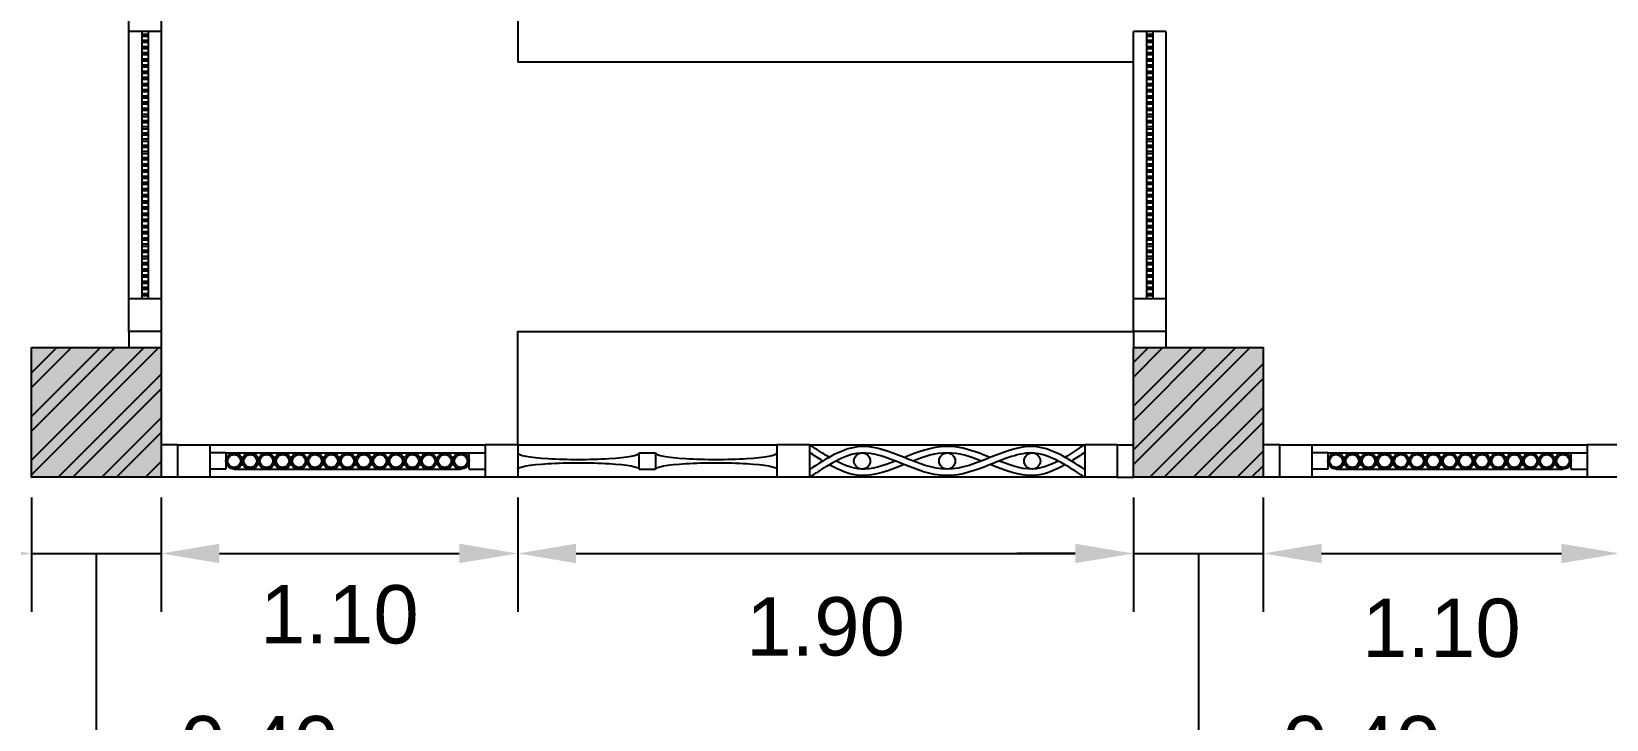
# Model space of a CAD drawing. Header units: millimetres. Extents: x 3409 to 3822, y 896 to 1108.
# Drawn here: x 3438.174 to 3443.033, y 1079.384 to 1081.506 of the extents above; entities that cross this region are included whole.
import ezdxf

# ---------------------------------------------------------------- set-up
doc = ezdxf.new("R2010")
doc.units = ezdxf.units.MM
for name, color, linetype in [('a-epipla', 8, 'Continuous'), ('DS_ST_quote 1_50', 7, 'Continuous'), ('ypostilwmata', 232, 'Continuous')]:
    doc.layers.add(name, color=color, linetype=linetype)
doc.styles.get("Standard").update_dxf_attribs({"font": 'arial.ttf'})
doc.dimstyles.get("Standard").update_dxf_attribs({"dimtxt": 0.18, "dimasz": 0.18, "dimexe": 0.18, "dimexo": 0.0625, "dimgap": 0.09, "dimtad": 0, "dimtih": 1, "dimtoh": 1, "dimdec": 4, "dimzin": 0, "dimdsep": 46, "dimtxsty": 'Standard', "dimcen": 0.09, "dimadec": 0, "dimazin": 0, "dimtfac": 1, "dimtdec": 4, "dimtofl": 0, "dimtmove": 0, "dimatfit": 3, "dimfxl": 1, "dimtolj": 1, "dimtzin": 0, "dimarcsym": 0})

# ---------------------------------------------------------------- blocks, each defined once
blk = doc.blocks.new('*D77')
at = {"layer": 'Defpoints', "color": 0, "transparency": 16777216}
for p in [(3438.174, 1080.1311), (3438.574, 1080.1311), (3438.574, 1079.8959)]:
    blk.add_point(p, dxfattribs=at)
at = {"layer": 'DS_ST_quote 1_50', "color": 0, "lineweight": -2, "transparency": 16777216}
for p, q in [((3438.174, 1080.0686), (3438.174, 1079.7159)), ((3438.574, 1080.0686), (3438.574, 1079.7159)), ((3437.994, 1079.8959), (3437.814, 1079.8959)), ((3438.174, 1079.8959), (3438.574, 1079.8959)), ((3438.374, 1079.8959), (3438.374, 1079.3033)), ((3438.754, 1079.8959), (3438.934, 1079.8959)), ((3438.374, 1079.3033), (3438.554, 1079.3033))]:
    blk.add_line(p, q, dxfattribs=at)
at = {"layer": 'DS_ST_quote 1_50', "color": 0, "transparency": 16777216}
for points in [[(3437.994, 1079.9259), (3437.994, 1079.8659), (3438.174, 1079.8959)], [(3438.754, 1079.9259), (3438.754, 1079.8659), (3438.574, 1079.8959)]]:
    blk.add_solid(points, dxfattribs=at)
at = {"layer": 'DS_ST_quote 1_50', "color": 0, "transparency": 16777216, "insert": (3438.8775, 1079.3033), "char_height": 0.18, "attachment_point": 5}
blk.add_mtext('\\A1;0.40', dxfattribs=at)
blk = doc.blocks.new('*D78')
at = {"layer": 'Defpoints', "color": 0, "transparency": 16777216}
for p in [(3438.574, 1080.1311), (3439.674, 1080.1311), (3439.674, 1079.8959)]:
    blk.add_point(p, dxfattribs=at)
at = {"layer": 'DS_ST_quote 1_50', "color": 0, "lineweight": -2, "transparency": 16777216}
for p, q in [((3438.574, 1080.0686), (3438.574, 1079.7159)), ((3439.674, 1080.0686), (3439.674, 1079.7159)), ((3438.754, 1079.8959), (3439.494, 1079.8959))]:
    blk.add_line(p, q, dxfattribs=at)
at = {"layer": 'DS_ST_quote 1_50', "color": 0, "transparency": 16777216}
for points in [[(3438.754, 1079.9259), (3438.754, 1079.8659), (3438.574, 1079.8959)], [(3439.494, 1079.9259), (3439.494, 1079.8659), (3439.674, 1079.8959)]]:
    blk.add_solid(points, dxfattribs=at)
at = {"layer": 'DS_ST_quote 1_50', "color": 0, "transparency": 16777216, "insert": (3439.124, 1079.707), "char_height": 0.18, "attachment_point": 5}
blk.add_mtext('\\A1;1.10', dxfattribs=at)
blk = doc.blocks.new('*D79')
at = {"layer": 'Defpoints', "color": 0, "transparency": 16777216}
for p in [(3439.674, 1080.1311), (3441.574, 1080.1311), (3441.574, 1079.8959)]:
    blk.add_point(p, dxfattribs=at)
at = {"layer": 'DS_ST_quote 1_50', "color": 0, "lineweight": -2, "transparency": 16777216}
for p, q in [((3439.674, 1080.0686), (3439.674, 1079.7159)), ((3441.574, 1080.0686), (3441.574, 1079.7159)), ((3439.854, 1079.8959), (3441.394, 1079.8959))]:
    blk.add_line(p, q, dxfattribs=at)
at = {"layer": 'DS_ST_quote 1_50', "color": 0, "transparency": 16777216}
for points in [[(3439.854, 1079.9259), (3439.854, 1079.8659), (3439.674, 1079.8959)], [(3441.394, 1079.9259), (3441.394, 1079.8659), (3441.574, 1079.8959)]]:
    blk.add_solid(points, dxfattribs=at)
at = {"layer": 'DS_ST_quote 1_50', "color": 0, "transparency": 16777216, "insert": (3440.624, 1079.6698), "char_height": 0.18, "attachment_point": 5}
blk.add_mtext('\\A1;1.90', dxfattribs=at)
blk = doc.blocks.new('*D80')
at = {"layer": 'Defpoints', "color": 0, "transparency": 16777216}
for p in [(3441.574, 1080.1311), (3441.974, 1080.1311), (3441.974, 1079.8959)]:
    blk.add_point(p, dxfattribs=at)
at = {"layer": 'DS_ST_quote 1_50', "color": 0, "lineweight": -2, "transparency": 16777216}
for p, q in [((3441.574, 1080.0686), (3441.574, 1079.7159)), ((3441.974, 1080.0686), (3441.974, 1079.7159)), ((3441.394, 1079.8959), (3441.214, 1079.8959)), ((3441.574, 1079.8959), (3441.974, 1079.8959)), ((3441.774, 1079.8959), (3441.774, 1079.3033)), ((3442.154, 1079.8959), (3442.334, 1079.8959)), ((3441.774, 1079.3033), (3441.954, 1079.3033))]:
    blk.add_line(p, q, dxfattribs=at)
at = {"layer": 'DS_ST_quote 1_50', "color": 0, "transparency": 16777216}
for points in [[(3441.394, 1079.9259), (3441.394, 1079.8659), (3441.574, 1079.8959)], [(3442.154, 1079.9259), (3442.154, 1079.8659), (3441.974, 1079.8959)]]:
    blk.add_solid(points, dxfattribs=at)
at = {"layer": 'DS_ST_quote 1_50', "color": 0, "transparency": 16777216, "insert": (3442.2775, 1079.3033), "char_height": 0.18, "attachment_point": 5}
blk.add_mtext('\\A1;0.40', dxfattribs=at)
blk = doc.blocks.new('*D81')
at = {"layer": 'Defpoints', "color": 0, "transparency": 16777216}
for p in [(3441.974, 1080.1311), (3443.074, 1080.1311), (3443.074, 1079.8959)]:
    blk.add_point(p, dxfattribs=at)
at = {"layer": 'DS_ST_quote 1_50', "color": 0, "lineweight": -2, "transparency": 16777216}
for p, q in [((3441.974, 1080.0686), (3441.974, 1079.7159)), ((3443.074, 1080.0686), (3443.074, 1079.7159)), ((3442.154, 1079.8959), (3442.894, 1079.8959))]:
    blk.add_line(p, q, dxfattribs=at)
at = {"layer": 'DS_ST_quote 1_50', "color": 0, "transparency": 16777216}
for points in [[(3442.154, 1079.9259), (3442.154, 1079.8659), (3441.974, 1079.8959)], [(3442.894, 1079.9259), (3442.894, 1079.8659), (3443.074, 1079.8959)]]:
    blk.add_solid(points, dxfattribs=at)
at = {"layer": 'DS_ST_quote 1_50', "color": 0, "transparency": 16777216, "insert": (3442.524, 1079.6652), "char_height": 0.18, "attachment_point": 5}
blk.add_mtext('\\A1;1.10', dxfattribs=at)
blk = doc.blocks.new('*D143')
at = {"layer": 'Defpoints', "color": 0, "transparency": 16777216}
for p in [(3434.774, 1080.1312), (3445.374, 1080.1311), (3445.374, 1078.682)]:
    blk.add_point(p, dxfattribs=at)
at = {"layer": 'DS_ST_quote 1_50', "color": 0, "lineweight": -2, "transparency": 16777216}
for p, q in [((3434.774, 1080.0687), (3434.774, 1078.502)), ((3445.374, 1080.0686), (3445.374, 1078.502)), ((3434.954, 1078.682), (3439.6891, 1078.682)), ((3445.194, 1078.682), (3440.459, 1078.682))]:
    blk.add_line(p, q, dxfattribs=at)
at = {"layer": 'DS_ST_quote 1_50', "color": 0, "transparency": 16777216}
for points in [[(3434.954, 1078.712), (3434.954, 1078.652), (3434.774, 1078.682)], [(3445.194, 1078.712), (3445.194, 1078.652), (3445.374, 1078.682)]]:
    blk.add_solid(points, dxfattribs=at)
at = {"layer": 'DS_ST_quote 1_50', "color": 0, "transparency": 16777216, "insert": (3440.074, 1078.682), "char_height": 0.18, "attachment_point": 5}
blk.add_mtext('\\A1;10.60', dxfattribs=at)

msp = doc.modelspace()

# ---------------------------------------------------------------- hatches: boundary and pattern name
at = {"layer": 'a-epipla'}
h = msp.add_hatch(dxfattribs=at)
h.set_pattern_fill('ANSI32', color=256, scale=0.01)
h.paths.add_polyline_path([(3418.174, 1084.9311), (3417.774, 1084.9311), (3417.774, 1084.5311), (3418.174, 1084.5311)])
h.paths.add_polyline_path([(3421.574, 1084.9311), (3421.174, 1084.9311), (3421.174, 1084.5311), (3421.574, 1084.5311)])
h.paths.add_polyline_path([(3424.974, 1084.9311), (3424.574, 1084.9311), (3424.574, 1084.5311), (3424.974, 1084.5311)])
h.paths.add_polyline_path([(3428.374, 1084.9311), (3427.974, 1084.9311), (3427.974, 1084.5311), (3428.374, 1084.5311)])
h.paths.add_polyline_path([(3431.774, 1084.9311), (3431.374, 1084.9311), (3431.374, 1084.5311), (3431.774, 1084.5311)])
h.paths.add_polyline_path([(3431.774, 1080.5312), (3431.374, 1080.5312), (3431.374, 1080.1312), (3431.774, 1080.1312)])
h.paths.add_polyline_path([(3428.374, 1080.5311), (3427.974, 1080.5311), (3427.974, 1080.1311), (3428.374, 1080.1311)])
h.paths.add_polyline_path([(3424.974, 1080.5311), (3424.574, 1080.5311), (3424.574, 1080.1311), (3424.974, 1080.1311)])
h.paths.add_polyline_path([(3421.574, 1080.5311), (3421.174, 1080.5311), (3421.174, 1080.1311), (3421.574, 1080.1311)])
h.paths.add_polyline_path([(3418.174, 1080.5311), (3417.774, 1080.5311), (3417.774, 1080.1311), (3418.174, 1080.1311)])
h.paths.add_polyline_path([(3435.174, 1084.9311), (3434.774, 1084.9311), (3434.774, 1084.5311), (3435.174, 1084.5311)])
h.paths.add_polyline_path([(3438.574, 1084.9311), (3438.174, 1084.9311), (3438.174, 1084.5311), (3438.574, 1084.5311)])
h.paths.add_polyline_path([(3441.974, 1084.9311), (3441.574, 1084.9311), (3441.574, 1084.5311), (3441.974, 1084.5311)])
h.paths.add_polyline_path([(3445.374, 1084.9311), (3444.974, 1084.9311), (3444.974, 1084.5311), (3445.374, 1084.5311)])
h.paths.add_polyline_path([(3445.374, 1080.5311), (3444.974, 1080.5311), (3444.974, 1080.1311), (3445.374, 1080.1311)])
h.paths.add_polyline_path([(3441.974, 1080.5311), (3441.574, 1080.5311), (3441.574, 1080.1311), (3441.974, 1080.1311)])
h.paths.add_polyline_path([(3438.574, 1080.5311), (3438.174, 1080.5311), (3438.174, 1080.1311), (3438.574, 1080.1311)])
h.paths.add_polyline_path([(3435.174, 1080.5312), (3434.774, 1080.5312), (3434.774, 1080.1312), (3435.174, 1080.1312)])
h.paths.add_polyline_path([(3451.774, 1084.9311), (3451.374, 1084.9311), (3451.374, 1084.5311), (3451.774, 1084.5311)])
h.paths.add_polyline_path([(3455.174, 1084.9311), (3454.774, 1084.9311), (3454.774, 1084.5311), (3455.174, 1084.5311)])
h.paths.add_polyline_path([(3458.574, 1084.9311), (3458.174, 1084.9311), (3458.174, 1084.5311), (3458.574, 1084.5311)])
h.paths.add_polyline_path([(3461.974, 1084.9311), (3461.574, 1084.9311), (3461.574, 1084.5311), (3461.974, 1084.5311)])
h.paths.add_polyline_path([(3451.774, 1080.5311), (3451.374, 1080.5311), (3451.374, 1080.1311), (3451.774, 1080.1311)])
h.paths.add_polyline_path([(3455.174, 1080.5311), (3454.774, 1080.5311), (3454.774, 1080.1311), (3455.174, 1080.1311)])
h.paths.add_polyline_path([(3458.574, 1080.5311), (3458.174, 1080.5311), (3458.174, 1080.1311), (3458.574, 1080.1311)])
h.paths.add_polyline_path([(3461.974, 1080.5312), (3461.574, 1080.5312), (3461.574, 1080.1312), (3461.974, 1080.1312)])
h.paths.add_polyline_path([(3465.374, 1084.9311), (3464.974, 1084.9311), (3464.974, 1084.5311), (3465.374, 1084.5311)])
h.paths.add_polyline_path([(3468.774, 1084.9311), (3468.374, 1084.9311), (3468.374, 1084.5311), (3468.774, 1084.5311)])
h.paths.add_polyline_path([(3472.174, 1084.9311), (3471.774, 1084.9311), (3471.774, 1084.5311), (3472.174, 1084.5311)])
h.paths.add_polyline_path([(3475.574, 1084.9311), (3475.174, 1084.9311), (3475.174, 1084.5311), (3475.574, 1084.5311)])
h.paths.add_polyline_path([(3478.974, 1084.9311), (3478.574, 1084.9311), (3478.574, 1084.5311), (3478.974, 1084.5311)])
h.paths.add_polyline_path([(3478.974, 1080.5311), (3478.574, 1080.5311), (3478.574, 1080.1311), (3478.974, 1080.1311)])
h.paths.add_polyline_path([(3475.574, 1080.5311), (3475.174, 1080.5311), (3475.174, 1080.1311), (3475.574, 1080.1311)])
h.paths.add_polyline_path([(3472.174, 1080.5311), (3471.774, 1080.5311), (3471.774, 1080.1311), (3472.174, 1080.1311)])
h.paths.add_polyline_path([(3468.774, 1080.5311), (3468.374, 1080.5311), (3468.374, 1080.1311), (3468.774, 1080.1311)])
h.paths.add_polyline_path([(3465.374, 1080.5312), (3464.974, 1080.5312), (3464.974, 1080.1312), (3465.374, 1080.1312)])
h = msp.add_hatch(dxfattribs=at)
h.set_pattern_fill('AR-CONC', color=256, scale=0.00088)
h.paths.add_polyline_path([(3418.174, 1084.9311), (3417.774, 1084.9311), (3417.774, 1084.5311), (3418.174, 1084.5311)])
h.paths.add_polyline_path([(3421.574, 1084.9311), (3421.174, 1084.9311), (3421.174, 1084.5311), (3421.574, 1084.5311)])
h.paths.add_polyline_path([(3418.174, 1080.5311), (3417.774, 1080.5311), (3417.774, 1080.1311), (3418.174, 1080.1311)])
h.paths.add_polyline_path([(3421.574, 1080.5311), (3421.174, 1080.5311), (3421.174, 1080.1311), (3421.574, 1080.1311)])
h.paths.add_polyline_path([(3424.974, 1084.9311), (3424.574, 1084.9311), (3424.574, 1084.5311), (3424.974, 1084.5311)])
h.paths.add_polyline_path([(3424.974, 1080.5311), (3424.574, 1080.5311), (3424.574, 1080.1311), (3424.974, 1080.1311)])
h.paths.add_polyline_path([(3428.374, 1080.5311), (3427.974, 1080.5311), (3427.974, 1080.1311), (3428.374, 1080.1311)])
h.paths.add_polyline_path([(3428.374, 1084.9311), (3427.974, 1084.9311), (3427.974, 1084.5311), (3428.374, 1084.5311)])
h.paths.add_polyline_path([(3431.774, 1084.9311), (3431.374, 1084.9311), (3431.374, 1084.5311), (3431.774, 1084.5311)])
h.paths.add_polyline_path([(3431.774, 1080.5312), (3431.374, 1080.5312), (3431.374, 1080.1312), (3431.774, 1080.1312)])
h.paths.add_polyline_path([(3435.174, 1080.5312), (3434.774, 1080.5312), (3434.774, 1080.1312), (3435.174, 1080.1312)])
h.paths.add_polyline_path([(3435.174, 1084.9311), (3434.774, 1084.9311), (3434.774, 1084.5311), (3435.174, 1084.5311)])
h.paths.add_polyline_path([(3438.574, 1084.9311), (3438.174, 1084.9311), (3438.174, 1084.5311), (3438.574, 1084.5311)])
h.paths.add_polyline_path([(3438.574, 1080.5311), (3438.174, 1080.5311), (3438.174, 1080.1311), (3438.574, 1080.1311)])
h.paths.add_polyline_path([(3441.974, 1084.9311), (3441.574, 1084.9311), (3441.574, 1084.5311), (3441.974, 1084.5311)])
h.paths.add_polyline_path([(3441.974, 1080.5311), (3441.574, 1080.5311), (3441.574, 1080.1311), (3441.974, 1080.1311)])
h.paths.add_polyline_path([(3445.374, 1084.9311), (3444.974, 1084.9311), (3444.974, 1084.5311), (3445.374, 1084.5311)])
h.paths.add_polyline_path([(3445.374, 1080.5311), (3444.974, 1080.5311), (3444.974, 1080.1311), (3445.374, 1080.1311)])
h.paths.add_polyline_path([(3451.774, 1084.9311), (3451.374, 1084.9311), (3451.374, 1084.5311), (3451.774, 1084.5311)])
h.paths.add_polyline_path([(3455.174, 1084.9311), (3454.774, 1084.9311), (3454.774, 1084.5311), (3455.174, 1084.5311)])
h.paths.add_polyline_path([(3451.774, 1080.5311), (3451.374, 1080.5311), (3451.374, 1080.1311), (3451.774, 1080.1311)])
h.paths.add_polyline_path([(3455.174, 1080.5311), (3454.774, 1080.5311), (3454.774, 1080.1311), (3455.174, 1080.1311)])
h.paths.add_polyline_path([(3458.574, 1084.9311), (3458.174, 1084.9311), (3458.174, 1084.5311), (3458.574, 1084.5311)])
h.paths.add_polyline_path([(3458.574, 1080.5311), (3458.174, 1080.5311), (3458.174, 1080.1311), (3458.574, 1080.1311)])
h.paths.add_polyline_path([(3461.974, 1084.9311), (3461.574, 1084.9311), (3461.574, 1084.5311), (3461.974, 1084.5311)])
h.paths.add_polyline_path([(3461.974, 1080.5312), (3461.574, 1080.5312), (3461.574, 1080.1312), (3461.974, 1080.1312)])
h.paths.add_polyline_path([(3465.374, 1084.9311), (3464.974, 1084.9311), (3464.974, 1084.5311), (3465.374, 1084.5311)])
h.paths.add_polyline_path([(3465.374, 1080.5312), (3464.974, 1080.5312), (3464.974, 1080.1312), (3465.374, 1080.1312)])
h.paths.add_polyline_path([(3468.774, 1084.9311), (3468.374, 1084.9311), (3468.374, 1084.5311), (3468.774, 1084.5311)])
h.paths.add_polyline_path([(3468.774, 1080.5311), (3468.374, 1080.5311), (3468.374, 1080.1311), (3468.774, 1080.1311)])
h.paths.add_polyline_path([(3472.174, 1084.9311), (3471.774, 1084.9311), (3471.774, 1084.5311), (3472.174, 1084.5311)])
h.paths.add_polyline_path([(3472.174, 1080.5311), (3471.774, 1080.5311), (3471.774, 1080.1311), (3472.174, 1080.1311)])
h.paths.add_polyline_path([(3475.574, 1084.9311), (3475.174, 1084.9311), (3475.174, 1084.5311), (3475.574, 1084.5311)])
h.paths.add_polyline_path([(3475.574, 1080.5311), (3475.174, 1080.5311), (3475.174, 1080.1311), (3475.574, 1080.1311)])
h.paths.add_polyline_path([(3478.974, 1080.5311), (3478.574, 1080.5311), (3478.574, 1080.1311), (3478.974, 1080.1311)])
h.paths.add_polyline_path([(3478.974, 1084.9311), (3478.574, 1084.9311), (3478.574, 1084.5311), (3478.974, 1084.5311)])

# ---------------------------------------------------------------- linework, layer by layer
for p, q in [((3439.674, 1082.1111), (3439.674, 1081.4111)), ((3438.474, 1081.5061), (3438.474, 1081.6061)), ((3438.574, 1081.6061), (3438.574, 1081.5061)), ((3438.474, 1080.6811), (3438.474, 1081.5061)), ((3438.574, 1081.5061), (3438.474, 1081.5061)), ((3438.514, 1081.5061), (3438.514, 1080.6811)), ((3438.534, 1081.5061), (3438.534, 1080.6811)), ((3438.574, 1081.5061), (3438.574, 1080.6811)), ((3441.574, 1080.6811), (3441.574, 1081.5061)), ((3441.674, 1081.5061), (3441.574, 1081.5061)), ((3441.614, 1081.5061), (3441.614, 1080.6811)), ((3441.634, 1081.5061), (3441.634, 1080.6811)), ((3441.674, 1081.5061), (3441.674, 1080.6811)), ((3438.574, 1080.6811), (3438.474, 1080.6811)), ((3438.474, 1080.5811), (3438.474, 1080.6811)), ((3438.574, 1080.6811), (3438.574, 1080.5811)), ((3441.674, 1080.6811), (3441.574, 1080.6811)), ((3441.574, 1080.5811), (3441.574, 1080.6811)), ((3441.674, 1080.6811), (3441.674, 1080.5811)), ((3438.474, 1080.5811), (3438.474, 1080.5311)), ((3438.574, 1080.5811), (3438.474, 1080.5811)), ((3438.574, 1080.5811), (3438.574, 1080.5311)), ((3441.574, 1080.5811), (3441.574, 1080.5311)), ((3441.674, 1080.5811), (3441.574, 1080.5811)), ((3441.674, 1080.5811), (3441.674, 1080.5311)), ((3438.624, 1080.2311), (3438.574, 1080.2311)), ((3438.624, 1080.2311), (3438.624, 1080.1311)), ((3438.624, 1080.2311), (3438.724, 1080.2311)), ((3438.724, 1080.2311), (3439.574, 1080.2311)), ((3438.724, 1080.2311), (3438.724, 1080.1311)), ((3439.574, 1080.2311), (3439.574, 1080.1311)), ((3439.674, 1080.2311), (3439.574, 1080.2311)), ((3439.674, 1080.2311), (3440.474, 1080.2311)), ((3439.674, 1080.2311), (3439.674, 1080.1311)), ((3440.474, 1080.2311), (3440.474, 1080.1311)), ((3440.574, 1080.2311), (3440.474, 1080.2311)), ((3440.574, 1080.2311), (3441.424, 1080.2311)), ((3440.574, 1080.2311), (3440.574, 1080.1311)), ((3441.424, 1080.2311), (3441.424, 1080.1311)), ((3441.524, 1080.2311), (3441.424, 1080.2311)), ((3441.524, 1080.2311), (3441.524, 1080.1311)), ((3441.524, 1080.2311), (3441.574, 1080.2311)), ((3442.024, 1080.2311), (3441.974, 1080.2311)), ((3442.024, 1080.2311), (3442.024, 1080.1311)), ((3442.024, 1080.2311), (3442.124, 1080.2311)), ((3442.124, 1080.2311), (3442.974, 1080.2311)), ((3442.124, 1080.2311), (3442.124, 1080.1311)), ((3442.974, 1080.2311), (3442.974, 1080.1311)), ((3443.074, 1080.2311), (3442.974, 1080.2311)), ((3438.774, 1080.2061), (3438.724, 1080.2061)), ((3438.774, 1080.2061), (3439.524, 1080.2061)), ((3438.774, 1080.2061), (3438.774, 1080.1561)), ((3439.524, 1080.1561), (3439.524, 1080.2061)), ((3439.524, 1080.2061), (3439.574, 1080.2061)), ((3440.049, 1080.1561), (3440.049, 1080.2061)), ((3440.049, 1080.2061), (3440.099, 1080.2061)), ((3440.099, 1080.2061), (3440.099, 1080.1561)), ((3442.174, 1080.2061), (3442.124, 1080.2061)), ((3442.174, 1080.2061), (3442.924, 1080.2061)), ((3442.174, 1080.2061), (3442.174, 1080.1561)), ((3442.924, 1080.1561), (3442.924, 1080.2061)), ((3442.924, 1080.2061), (3442.974, 1080.2061)), ((3438.624, 1080.1311), (3438.574, 1080.1311)), ((3438.724, 1080.1311), (3438.624, 1080.1311)), ((3438.774, 1080.1561), (3438.724, 1080.1561)), ((3439.574, 1080.1311), (3438.724, 1080.1311)), ((3438.799, 1080.1561), (3439.499, 1080.1561)), ((3439.524, 1080.1561), (3439.574, 1080.1561)), ((3439.674, 1080.1311), (3439.574, 1080.1311)), ((3440.474, 1080.1311), (3439.674, 1080.1311)), ((3440.049, 1080.1561), (3440.099, 1080.1561)), ((3440.574, 1080.1311), (3440.474, 1080.1311)), ((3441.424, 1080.1311), (3440.574, 1080.1311)), ((3441.524, 1080.1311), (3441.424, 1080.1311)), ((3441.524, 1080.1311), (3441.574, 1080.1311)), ((3442.024, 1080.1311), (3441.974, 1080.1311)), ((3442.124, 1080.1311), (3442.024, 1080.1311)), ((3442.174, 1080.1561), (3442.124, 1080.1561)), ((3442.974, 1080.1311), (3442.124, 1080.1311)), ((3442.199, 1080.1561), (3442.899, 1080.1561)), ((3442.924, 1080.1561), (3442.974, 1080.1561)), ((3443.074, 1080.1311), (3442.974, 1080.1311))]:
    msp.add_line(p, q, dxfattribs=at)
at = {"layer": 'a-epipla', "linetype": 'Continuous'}
for p, q in [((3438.514, 1081.4984), (3438.534, 1081.4984)), ((3438.514, 1081.4921), (3438.534, 1081.4921)), ((3438.514, 1081.4794), (3438.534, 1081.4794)), ((3438.514, 1081.473), (3438.534, 1081.473)), ((3441.614, 1081.4984), (3441.634, 1081.4984)), ((3441.614, 1081.4921), (3441.634, 1081.4921)), ((3441.614, 1081.4794), (3441.634, 1081.4794)), ((3441.614, 1081.473), (3441.634, 1081.473)), ((3438.514, 1081.4603), (3438.534, 1081.4603)), ((3438.514, 1081.454), (3438.534, 1081.454)), ((3438.514, 1081.4413), (3438.534, 1081.4413)), ((3438.514, 1081.4349), (3438.534, 1081.4349)), ((3438.514, 1081.4222), (3438.534, 1081.4222)), ((3441.614, 1081.4603), (3441.634, 1081.4603)), ((3441.614, 1081.454), (3441.634, 1081.454)), ((3441.614, 1081.4413), (3441.634, 1081.4413)), ((3441.614, 1081.4349), (3441.634, 1081.4349)), ((3441.614, 1081.4222), (3441.634, 1081.4222)), ((3438.514, 1081.4159), (3438.534, 1081.4159)), ((3438.514, 1081.4032), (3438.534, 1081.4032)), ((3438.514, 1081.3968), (3438.534, 1081.3968)), ((3438.514, 1081.3841), (3438.534, 1081.3841)), ((3438.514, 1081.3778), (3438.534, 1081.3778)), ((3441.614, 1081.4159), (3441.634, 1081.4159)), ((3441.614, 1081.4032), (3441.634, 1081.4032)), ((3441.614, 1081.3968), (3441.634, 1081.3968)), ((3441.614, 1081.3841), (3441.634, 1081.3841)), ((3441.614, 1081.3778), (3441.634, 1081.3778)), ((3438.514, 1081.3651), (3438.534, 1081.3651)), ((3438.514, 1081.3587), (3438.534, 1081.3587)), ((3438.514, 1081.346), (3438.534, 1081.346)), ((3438.514, 1081.3397), (3438.534, 1081.3397)), ((3438.514, 1081.327), (3438.534, 1081.327)), ((3441.614, 1081.3651), (3441.634, 1081.3651)), ((3441.614, 1081.3587), (3441.634, 1081.3587)), ((3441.614, 1081.346), (3441.634, 1081.346)), ((3441.614, 1081.3397), (3441.634, 1081.3397)), ((3441.614, 1081.327), (3441.634, 1081.327)), ((3438.514, 1081.3206), (3438.534, 1081.3206)), ((3438.514, 1081.3079), (3438.534, 1081.3079)), ((3438.514, 1081.3016), (3438.534, 1081.3016)), ((3438.514, 1081.2889), (3438.534, 1081.2889)), ((3438.514, 1081.2825), (3438.534, 1081.2825)), ((3441.614, 1081.3206), (3441.634, 1081.3206)), ((3441.614, 1081.3079), (3441.634, 1081.3079)), ((3441.614, 1081.3016), (3441.634, 1081.3016)), ((3441.614, 1081.2889), (3441.634, 1081.2889)), ((3441.614, 1081.2825), (3441.634, 1081.2825)), ((3438.514, 1081.2698), (3438.534, 1081.2698)), ((3438.514, 1081.2635), (3438.534, 1081.2635)), ((3438.514, 1081.2508), (3438.534, 1081.2508)), ((3438.514, 1081.2444), (3438.534, 1081.2444)), ((3438.514, 1081.2317), (3438.534, 1081.2317)), ((3441.614, 1081.2698), (3441.634, 1081.2698)), ((3441.614, 1081.2635), (3441.634, 1081.2635)), ((3441.614, 1081.2508), (3441.634, 1081.2508)), ((3441.614, 1081.2444), (3441.634, 1081.2444)), ((3441.614, 1081.2317), (3441.634, 1081.2317)), ((3438.514, 1081.2254), (3438.534, 1081.2254)), ((3438.514, 1081.2127), (3438.534, 1081.2127)), ((3438.514, 1081.2063), (3438.534, 1081.2063)), ((3438.514, 1081.1936), (3438.534, 1081.1936)), ((3438.514, 1081.1873), (3438.534, 1081.1873)), ((3441.614, 1081.2254), (3441.634, 1081.2254)), ((3441.614, 1081.2127), (3441.634, 1081.2127)), ((3441.614, 1081.2063), (3441.634, 1081.2063)), ((3441.614, 1081.1936), (3441.634, 1081.1936)), ((3441.614, 1081.1873), (3441.634, 1081.1873)), ((3438.514, 1081.1746), (3438.534, 1081.1746)), ((3438.514, 1081.1682), (3438.534, 1081.1682)), ((3438.514, 1081.1555), (3438.534, 1081.1555)), ((3438.514, 1081.1492), (3438.534, 1081.1492)), ((3438.514, 1081.1365), (3438.534, 1081.1365)), ((3441.614, 1081.1746), (3441.634, 1081.1746)), ((3441.614, 1081.1682), (3441.634, 1081.1682)), ((3441.614, 1081.1555), (3441.634, 1081.1555)), ((3441.614, 1081.1492), (3441.634, 1081.1492)), ((3441.614, 1081.1365), (3441.634, 1081.1365)), ((3438.514, 1081.1301), (3438.534, 1081.1301)), ((3438.514, 1081.1174), (3438.534, 1081.1174)), ((3438.514, 1081.1111), (3438.534, 1081.1111)), ((3438.514, 1081.0984), (3438.534, 1081.0984)), ((3438.514, 1081.092), (3438.534, 1081.092)), ((3441.614, 1081.1301), (3441.634, 1081.1301)), ((3441.614, 1081.1174), (3441.634, 1081.1174)), ((3441.614, 1081.1111), (3441.634, 1081.1111)), ((3441.614, 1081.0984), (3441.634, 1081.0984)), ((3441.614, 1081.092), (3441.634, 1081.092)), ((3438.514, 1081.0793), (3438.534, 1081.0793)), ((3438.514, 1081.073), (3438.534, 1081.073)), ((3438.514, 1081.0603), (3438.534, 1081.0603)), ((3438.514, 1081.0539), (3438.534, 1081.0539)), ((3438.514, 1081.0412), (3438.534, 1081.0412)), ((3438.514, 1081.0349), (3438.534, 1081.0349)), ((3441.614, 1081.0793), (3441.634, 1081.0793)), ((3441.614, 1081.073), (3441.634, 1081.073)), ((3441.614, 1081.0603), (3441.634, 1081.0603)), ((3441.614, 1081.0539), (3441.634, 1081.0539)), ((3441.614, 1081.0412), (3441.634, 1081.0412)), ((3441.614, 1081.0349), (3441.634, 1081.0349)), ((3438.514, 1081.0222), (3438.534, 1081.0222)), ((3438.514, 1081.0158), (3438.534, 1081.0158)), ((3438.514, 1081.0031), (3438.534, 1081.0031)), ((3438.514, 1080.9968), (3438.534, 1080.9968)), ((3441.614, 1081.0222), (3441.634, 1081.0222)), ((3441.614, 1081.0158), (3441.634, 1081.0158)), ((3441.614, 1081.0031), (3441.634, 1081.0031)), ((3441.614, 1080.9968), (3441.634, 1080.9968)), ((3438.514, 1080.9841), (3438.534, 1080.9841)), ((3438.514, 1080.9777), (3438.534, 1080.9777)), ((3438.514, 1080.965), (3438.534, 1080.965)), ((3438.514, 1080.9587), (3438.534, 1080.9587)), ((3438.514, 1080.946), (3438.534, 1080.946)), ((3438.514, 1080.9396), (3438.534, 1080.9396)), ((3441.614, 1080.9841), (3441.634, 1080.9841)), ((3441.614, 1080.9777), (3441.634, 1080.9777)), ((3441.614, 1080.965), (3441.634, 1080.965)), ((3441.614, 1080.9587), (3441.634, 1080.9587)), ((3441.614, 1080.946), (3441.634, 1080.946)), ((3441.614, 1080.9396), (3441.634, 1080.9396)), ((3438.514, 1080.9269), (3438.534, 1080.9269)), ((3438.514, 1080.9206), (3438.534, 1080.9206)), ((3438.514, 1080.9079), (3438.534, 1080.9079)), ((3438.514, 1080.9015), (3438.534, 1080.9015)), ((3438.514, 1080.8888), (3438.534, 1080.8888)), ((3441.614, 1080.9269), (3441.634, 1080.9269)), ((3441.614, 1080.9206), (3441.634, 1080.9206)), ((3441.614, 1080.9079), (3441.634, 1080.9079)), ((3441.614, 1080.9015), (3441.634, 1080.9015)), ((3441.614, 1080.8888), (3441.634, 1080.8888)), ((3438.514, 1080.8825), (3438.534, 1080.8825)), ((3438.514, 1080.8698), (3438.534, 1080.8698)), ((3438.514, 1080.8634), (3438.534, 1080.8634)), ((3438.514, 1080.8507), (3438.534, 1080.8507)), ((3438.514, 1080.8444), (3438.534, 1080.8444)), ((3441.614, 1080.8825), (3441.634, 1080.8825)), ((3441.614, 1080.8698), (3441.634, 1080.8698)), ((3441.614, 1080.8634), (3441.634, 1080.8634)), ((3441.614, 1080.8507), (3441.634, 1080.8507)), ((3441.614, 1080.8444), (3441.634, 1080.8444)), ((3438.514, 1080.8317), (3438.534, 1080.8317)), ((3438.514, 1080.8253), (3438.534, 1080.8253)), ((3438.514, 1080.8126), (3438.534, 1080.8126)), ((3438.514, 1080.8063), (3438.534, 1080.8063)), ((3438.514, 1080.7936), (3438.534, 1080.7936)), ((3441.614, 1080.8317), (3441.634, 1080.8317)), ((3441.614, 1080.8253), (3441.634, 1080.8253)), ((3441.614, 1080.8126), (3441.634, 1080.8126)), ((3441.614, 1080.8063), (3441.634, 1080.8063)), ((3441.614, 1080.7936), (3441.634, 1080.7936)), ((3438.514, 1080.7872), (3438.534, 1080.7872)), ((3438.514, 1080.7745), (3438.534, 1080.7745)), ((3438.514, 1080.7682), (3438.534, 1080.7682)), ((3438.514, 1080.7555), (3438.534, 1080.7555)), ((3438.514, 1080.7491), (3438.534, 1080.7491)), ((3441.614, 1080.7872), (3441.634, 1080.7872)), ((3441.614, 1080.7745), (3441.634, 1080.7745)), ((3441.614, 1080.7682), (3441.634, 1080.7682)), ((3441.614, 1080.7555), (3441.634, 1080.7555)), ((3441.614, 1080.7491), (3441.634, 1080.7491)), ((3438.514, 1080.7364), (3438.534, 1080.7364)), ((3438.514, 1080.7301), (3438.534, 1080.7301)), ((3438.514, 1080.7174), (3438.534, 1080.7174)), ((3438.514, 1080.711), (3438.534, 1080.711)), ((3438.514, 1080.6983), (3438.534, 1080.6983)), ((3441.614, 1080.7364), (3441.634, 1080.7364)), ((3441.614, 1080.7301), (3441.634, 1080.7301)), ((3441.614, 1080.7174), (3441.634, 1080.7174)), ((3441.614, 1080.711), (3441.634, 1080.711)), ((3441.614, 1080.6983), (3441.634, 1080.6983)), ((3438.514, 1080.692), (3438.534, 1080.692)), ((3441.614, 1080.692), (3441.634, 1080.692))]:
    msp.add_line(p, q, dxfattribs=at)
at = {"layer": 'a-epipla'}
for points in [[(3441.574, 1081.4111), (3439.674, 1081.4111)], [(3439.674, 1080.2311), (3439.674, 1080.5811), (3441.574, 1080.5811)]]:
    msp.add_lwpolyline(points, dxfattribs=at)
for centre, radius in [((3438.799, 1080.1811), 0.025), ((3438.799, 1080.1811), 0.02), ((3438.849, 1080.1811), 0.025), ((3438.849, 1080.1811), 0.02), ((3438.899, 1080.1811), 0.025), ((3438.899, 1080.1811), 0.02), ((3438.949, 1080.1811), 0.025), ((3438.949, 1080.1811), 0.02), ((3438.999, 1080.1811), 0.025), ((3438.999, 1080.1811), 0.02), ((3439.049, 1080.1811), 0.025), ((3439.049, 1080.1811), 0.02), ((3439.099, 1080.1811), 0.025), ((3439.099, 1080.1811), 0.02), ((3439.149, 1080.1811), 0.025), ((3439.149, 1080.1811), 0.02), ((3439.199, 1080.1811), 0.025), ((3439.199, 1080.1811), 0.02), ((3439.249, 1080.1811), 0.025), ((3439.249, 1080.1811), 0.02), ((3439.299, 1080.1811), 0.025), ((3439.299, 1080.1811), 0.02), ((3439.349, 1080.1811), 0.025), ((3439.349, 1080.1811), 0.02), ((3439.399, 1080.1811), 0.025), ((3439.399, 1080.1811), 0.02), ((3439.449, 1080.1811), 0.025), ((3439.449, 1080.1811), 0.02), ((3439.499, 1080.1811), 0.025), ((3439.499, 1080.1811), 0.02), ((3440.7366, 1080.1811), 0.025), ((3440.9991, 1080.1811), 0.025), ((3441.2616, 1080.1811), 0.025), ((3442.199, 1080.1811), 0.025), ((3442.199, 1080.1811), 0.02), ((3442.249, 1080.1811), 0.025), ((3442.249, 1080.1811), 0.02), ((3442.299, 1080.1811), 0.025), ((3442.299, 1080.1811), 0.02), ((3442.349, 1080.1811), 0.025), ((3442.349, 1080.1811), 0.02), ((3442.399, 1080.1811), 0.025), ((3442.399, 1080.1811), 0.02), ((3442.449, 1080.1811), 0.025), ((3442.449, 1080.1811), 0.02), ((3442.499, 1080.1811), 0.025), ((3442.499, 1080.1811), 0.02), ((3442.549, 1080.1811), 0.025), ((3442.549, 1080.1811), 0.02), ((3442.599, 1080.1811), 0.025), ((3442.599, 1080.1811), 0.02), ((3442.649, 1080.1811), 0.025), ((3442.649, 1080.1811), 0.02), ((3442.699, 1080.1811), 0.025), ((3442.699, 1080.1811), 0.02), ((3442.749, 1080.1811), 0.025), ((3442.749, 1080.1811), 0.02), ((3442.799, 1080.1811), 0.025), ((3442.799, 1080.1811), 0.02), ((3442.849, 1080.1811), 0.025), ((3442.849, 1080.1811), 0.02), ((3442.899, 1080.1811), 0.025), ((3442.899, 1080.1811), 0.02)]:
    msp.add_circle(centre, radius, dxfattribs=at)
for centre in [(3439.8615, 1080.2061), (3440.2865, 1080.2061)]:
    msp.add_ellipse(centre, major_axis=(-0.1875, 0), ratio=0.106667, start_param=0, end_param=3.141593, dxfattribs=at)
at = {"layer": 'a-epipla', "extrusion": (0, 0, -1)}
for centre in [(3439.8615, 1080.1559), (3440.2865, 1080.1559)]:
    msp.add_ellipse(centre, major_axis=(-0.1875, 0), ratio=0.106667, start_param=0, end_param=3.141593, dxfattribs=at)
at = {"layer": 'a-epipla'}
msp.add_spline([(3441.424, 1080.1545), (3441.2653, 1080.2257), (3440.9991, 1080.1561), (3440.733, 1080.2257), (3440.574, 1080.1545)], degree=3, dxfattribs=at)
for points in [[(3440.6157, 1080.1811), (3440.6018, 1080.1896), (3440.5879, 1080.1986), (3440.574, 1080.2077)], [(3441.424, 1080.2077), (3441.4102, 1080.1986), (3441.3963, 1080.1896), (3441.3825, 1080.1811)]]:
    msp.add_open_spline(points, degree=3, dxfattribs=at)
for points, knots in [([(3440.6354, 1080.1926), (3440.6279, 1080.197), (3440.6204, 1080.2016), (3440.6036, 1080.2123), (3440.5943, 1080.2183), (3440.585, 1080.2244), (3440.5816, 1080.2267), (3440.5782, 1080.2289), (3440.5748, 1080.2311)], [0.84174953, 0.84174953, 0.84174953, 0.84174953, 0.86739351, 0.86739351, 0.8984503, 0.8984503, 0.8984503, 0.90967283, 0.90967283, 0.90967283, 0.90967283]), ([(3441.4232, 1080.1311), (3441.4198, 1080.1333), (3441.4165, 1080.1355), (3441.4131, 1080.1377), (3441.3647, 1080.1694), (3441.318, 1080.1989), (3441.2314, 1080.2107), (3441.1838, 1080.1911), (3441.0887, 1080.1528), (3441.0434, 1080.1352), (3440.9477, 1080.137), (3440.903, 1080.1554), (3440.8145, 1080.1911), (3440.7713, 1080.2079), (3440.6953, 1080.2036), (3440.6549, 1080.1824), (3440.6036, 1080.1499), (3440.5943, 1080.1438), (3440.585, 1080.1377), (3440.5816, 1080.1355), (3440.5782, 1080.1333), (3440.5748, 1080.1311)], [-0.0112131, -0.0112131, -0.0112131, -0.0112131, 0, 0, 0, 0.1610054, 0.1610054, 0.3220109, 0.3220109, 0.452396, 0.452396, 0.5827812, 0.5827812, 0.7250873, 0.7250873, 0.8673935, 0.8673935, 0.8984503, 0.8984503, 0.8984503, 0.9096728, 0.9096728, 0.9096728, 0.9096728]), ([(3441.1322, 1080.1919), (3441.1319, 1080.192), (3441.1316, 1080.1921), (3441.0887, 1080.2093), (3441.0434, 1080.227), (3440.9497, 1080.2252), (3440.9068, 1080.2083), (3440.866, 1080.1919)], [0.3210748, 0.3210748, 0.3210748, 0.3210748, 0.3220109, 0.3220109, 0.452396, 0.452396, 0.5772589, 0.5772589, 0.5772589, 0.5772589]), ([(3441.4232, 1080.2311), (3441.4198, 1080.2289), (3441.4165, 1080.2266), (3441.4131, 1080.2244), (3441.396, 1080.2133), (3441.3792, 1080.2024), (3441.3627, 1080.1927)], [-0.01121311, -0.01121311, -0.01121311, -0.01121311, 0, 0, 0, 0.05672948, 0.05672948, 0.05672948, 0.05672948]), ([(3440.866, 1080.1703), (3440.8209, 1080.1521), (3440.7423, 1080.1205), (3440.6675, 1080.1516), (3440.6354, 1080.1695)], [0.5849327, 0.5849327, 0.5849327, 0.5849327, 0.7242857, 0.8305677, 0.8305677, 0.8305677, 0.8305677]), ([(3440.839, 1080.1811), (3440.801, 1080.1662), (3440.7653, 1080.1546), (3440.7086, 1080.1578), (3440.6828, 1080.1673), (3440.6562, 1080.1811)], [0.6052272, 0.6052272, 0.6052272, 0.6052272, 0.7250873, 0.7250873, 0.8177004, 0.8177004, 0.8177004, 0.8177004]), ([(3441.1051, 1080.1811), (3441.07, 1080.1947), (3440.9991, 1080.2175), (3440.9283, 1080.1947), (3440.8931, 1080.1811)], [0.3412053, 0.3412053, 0.3412053, 0.3412053, 0.4491388, 0.5571217, 0.5571217, 0.5571217, 0.5571217]), ([(3441.3627, 1080.1695), (3441.3306, 1080.1515), (3441.2558, 1080.1206), (3441.1774, 1080.1521), (3441.1322, 1080.1703)], [0.0679649, 0.0679649, 0.0679649, 0.0679649, 0.1739844, 0.3134011, 0.3134011, 0.3134011, 0.3134011]), ([(3441.3417, 1080.1811), (3441.3187, 1080.1691), (3441.2963, 1080.1603), (3441.2392, 1080.1526), (3441.2009, 1080.1649), (3441.1592, 1080.1811)], [0.080857, 0.080857, 0.080857, 0.080857, 0.1610054, 0.1610054, 0.2929507, 0.2929507, 0.2929507, 0.2929507])]:
    msp.add_open_spline(points, degree=3, knots=knots, dxfattribs=at)
at = {"layer": 'ypostilwmata'}
for points in [[(3438.174, 1080.5311), (3438.574, 1080.5311), (3438.574, 1080.1311), (3438.174, 1080.1311)], [(3441.574, 1080.5311), (3441.974, 1080.5311), (3441.974, 1080.1311), (3441.574, 1080.1311)]]:
    msp.add_lwpolyline(points, close=True, dxfattribs=at)

# ---------------------------------------------------------------- dimensions: what is measured, and where the dimension line sits
at = {"layer": 'DS_ST_quote 1_50'}
for base, p1, p2, override, picture, middle in [((3445.374, 1078.682), (3434.774, 1080.1312), (3445.374, 1080.1311), {"dimdec": 2, "dimtdec": 2, "dimfxl": 0.05}, '*D143', (3440.074, 1078.682)), ((3438.574, 1079.8959), (3438.174, 1080.1311), (3438.574, 1080.1311), {"dimdec": 2, "dimtdec": 2, "dimtmove": 1, "dimfxl": 0.05}, '*D77', (3438.644, 1079.3033)), ((3441.974, 1079.8959), (3441.574, 1080.1311), (3441.974, 1080.1311), {"dimdec": 2, "dimtdec": 2, "dimtmove": 1, "dimfxl": 0.05}, '*D80', (3442.044, 1079.3033))]:
    dim = msp.add_linear_dim(base=base, p1=p1, p2=p2, dimstyle='Standard', override=override, dxfattribs=at)
    dim.commit()
    dim.dimension.update_dxf_attribs({"geometry": picture, "text_midpoint": middle})
for base, p1, p2, picture, middle in [((3439.674, 1079.8959), (3438.574, 1080.1311), (3439.674, 1080.1311), '*D78', (3439.124, 1079.707)), ((3441.574, 1079.8959), (3439.674, 1080.1311), (3441.574, 1080.1311), '*D79', (3440.624, 1079.6698)), ((3443.074, 1079.8959), (3441.974, 1080.1311), (3443.074, 1080.1311), '*D81', (3442.524, 1079.6652))]:
    dim = msp.add_linear_dim(base=base, p1=p1, p2=p2, dimstyle='Standard', override={"dimdec": 2, "dimtdec": 2, "dimtmove": 1, "dimfxl": 0.05}, dxfattribs=at)
    dim.commit()
    dim.dimension.update_dxf_attribs({"geometry": picture, "text_midpoint": middle, "dimtype": 160})

doc.saveas('drawing.dxf')
